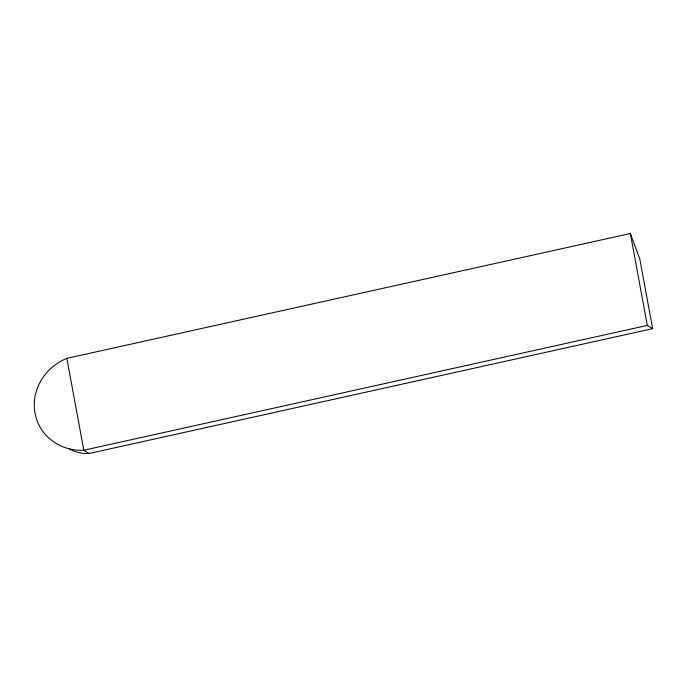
<?xml version="1.0" encoding="UTF-8"?>
<svg xmlns="http://www.w3.org/2000/svg" width="687" height="687" viewBox="0 0 687 687"><rect width="100%" height="100%" fill="white"/><g stroke="black" fill="none" stroke-linecap="round" stroke-linejoin="round"><path stroke-width="1.03" d="M89.155 453.489L83.814 450.234A50.606 47.257 -26.9 0 1 35.011 413.196A50.606 47.257 -26.9 0 1 66.862 358.339L630.357 233.511L639.846 259.231L652.65 328.661L89.155 453.489A38.24 35.698 -27.1 0 1 69.481 449.058M652.65 328.661L647.309 325.406L83.814 450.234L66.862 358.339M630.357 233.511L647.309 325.406"/></g></svg>
